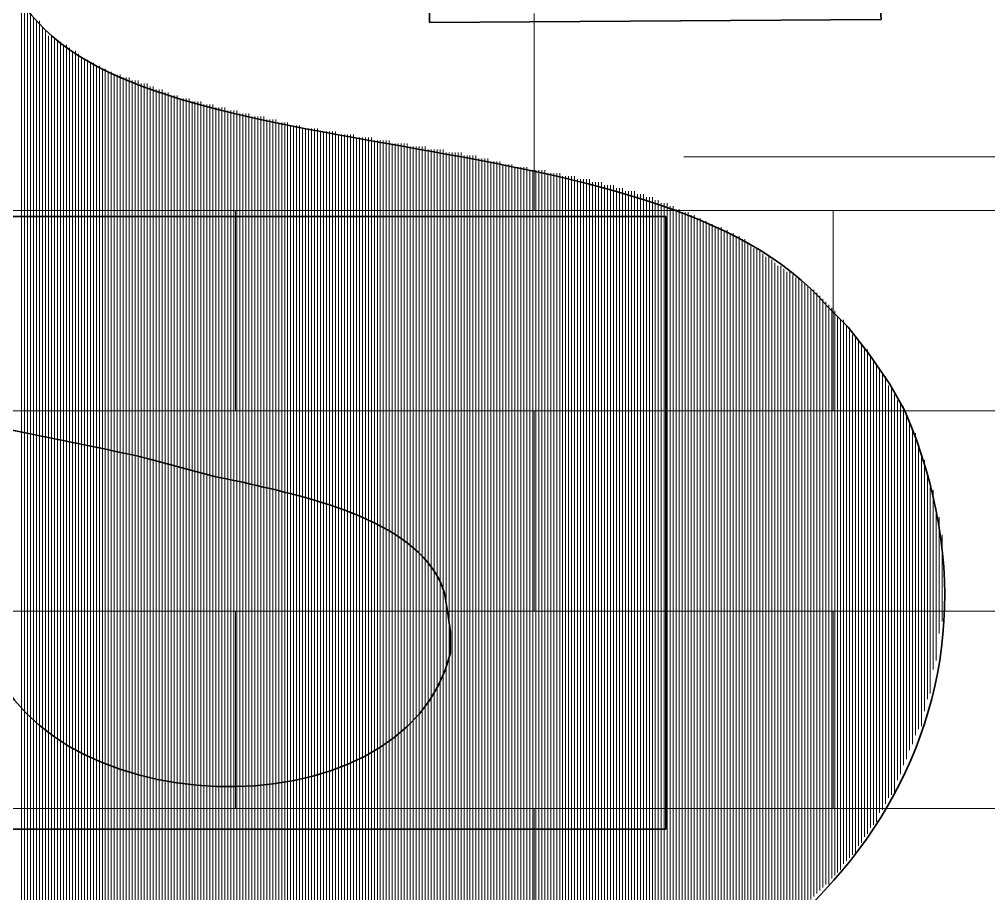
# Model space of a CAD drawing. Header units: inches. Extents: x 5 to 516, y -193 to 129.
# Drawn here: x 98.891 to 99.972, y -83.708 to -82.733 of the extents above; entities that cross this region are included whole.
import ezdxf

# ---------------------------------------------------------------- set-up
doc = ezdxf.new("R2010")
doc.units = ezdxf.units.IN
doc.header["$MEASUREMENT"] = 0
doc.layers.add('PDF4_Geometry', color=7, linetype='Continuous')

msp = doc.modelspace()

# ---------------------------------------------------------------- linework, layer by layer
at = {"layer": 'PDF4_Geometry', "lineweight": 35}
for points in [[(99.335424, -82.6563187), (99.3420907, -82.6729854), (99.3487574, -82.7129854), (99.3487574, -82.7363188), (99.8520907, -82.7329854), (99.8487574, -82.6896521), (99.8354241, -82.6096521)], [(99.8787574, -83.1696521), (99.8620907, -83.1396521), (99.8387574, -83.1063188), (99.8154241, -83.0763188), (99.7920907, -83.0529854)], [(99.035424, -83.2229855), (99.1087573, -83.2429855), (99.1420907, -83.2496521)], [(99.365424, -83.3729855), (99.3687574, -83.3929855), (99.3720907, -83.4163188), (99.3720907, -83.4396521)]]:
    msp.add_lwpolyline(points, dxfattribs=at)
at = {"layer": 'PDF4_Geometry', "lineweight": 15}
for points in [[(98.8937573, -83.1913188), (98.8937573, -82.7146521), (98.8937573, -83.1913188)], [(98.8970871, -83.1913188), (98.8970871, -82.7179854), (98.8970871, -83.1913188)], [(98.9004237, -83.1946486), (98.9004237, -82.7213152), (98.9004237, -83.1946486)], [(98.9037569, -83.1946486), (98.9037569, -82.7279819), (98.9037569, -83.1946486)], [(98.9070901, -83.1946486), (98.9070901, -82.7313152), (98.9070901, -83.1946486)], [(98.9104233, -83.1946486), (98.9104233, -82.7346486), (98.9104233, -83.1946486)], [(98.9137565, -83.1946486), (98.9137565, -82.7346486), (98.9137565, -83.1946486)], [(98.9170897, -83.1979852), (98.9170897, -82.7413185), (98.9170897, -83.1979852)], [(98.9204229, -83.1979852), (98.9204229, -82.7446518), (98.9204229, -83.1979852)], [(98.9237561, -83.1979852), (98.9237561, -82.7513185), (98.9237561, -83.1979852)], [(98.9270893, -83.1979852), (98.9270893, -82.7513185), (98.9270893, -83.1979852)], [(98.9304225, -83.1979852), (98.9304225, -82.7546518), (98.9304225, -83.1979852)], [(98.9337557, -83.201315), (98.9337557, -82.7579816), (98.9337557, -83.201315)], [(98.9370889, -83.201315), (98.9370889, -82.7579816), (98.9370889, -83.201315)], [(98.9404221, -83.201315), (98.9404221, -82.761315), (98.9404221, -83.201315)], [(98.9437553, -83.201315), (98.9437553, -82.761315), (98.9437553, -83.201315)], [(98.9470885, -83.2046516), (98.9470885, -82.7646515), (98.9470885, -83.2046516)], [(98.9504217, -83.2046516), (98.9504217, -82.7679849), (98.9504217, -83.2046516)], [(98.9537549, -83.2046516), (98.9537549, -82.7679849), (98.9537549, -83.2046516)], [(98.9570881, -83.2046516), (98.9570881, -82.7713182), (98.9570881, -83.2046516)], [(98.9604213, -83.2046516), (98.9604213, -82.7746515), (98.9604213, -83.2046516)], [(98.9637545, -83.2079848), (98.9637545, -82.7779847), (98.9637545, -83.2079848)], [(98.9670877, -83.2079848), (98.9670877, -82.7779847), (98.9670877, -83.2079848)], [(98.9704243, -83.2079848), (98.9704243, -82.7813181), (98.9704243, -83.2079848)], [(98.9737541, -83.2079848), (98.9737541, -82.7813181), (98.9737541, -83.2079848)], [(98.9770907, -83.2079848), (98.9770907, -82.7846514), (98.9770907, -83.2079848)], [(98.9804205, -83.211318), (98.9804205, -82.7846513), (98.9804205, -83.211318)], [(98.9837571, -83.211318), (98.9837571, -82.7879846), (98.9837571, -83.211318)], [(98.9870903, -83.211318), (98.9870903, -82.7879846), (98.9870903, -83.211318)], [(98.9904235, -83.211318), (98.9904235, -82.7913179), (98.9904235, -83.211318)], [(98.9937567, -83.211318), (98.9937567, -82.7913179), (98.9937567, -83.211318)], [(98.9970899, -83.2146512), (98.9970899, -82.7946511), (98.9970899, -83.2146512)], [(99.0004231, -83.2146512), (99.0004231, -82.7946511), (99.0004231, -83.2146512)], [(99.0037562, -83.2146512), (99.0037562, -82.7946511), (99.0037562, -83.2146512)], [(99.0070894, -83.2146512), (99.0070894, -82.7979845), (99.0070894, -83.2146512)], [(99.0104226, -83.2179844), (99.0104226, -82.7979843), (99.0104226, -83.2179844)], [(99.0137558, -83.2179844), (99.0137558, -82.7979843), (99.0137558, -83.2179844)], [(99.017089, -83.2179844), (99.017089, -82.8013177), (99.017089, -83.2179844)], [(99.0204222, -83.2179844), (99.0204222, -82.8013177), (99.0204222, -83.2179844)], [(99.0237554, -83.2179844), (99.0237554, -82.8013177), (99.0237554, -83.2179844)], [(99.0270886, -83.2213176), (99.0270886, -82.8046509), (99.0270886, -83.2213176)], [(99.0304218, -83.2213176), (99.0304218, -82.8046509), (99.0304218, -83.2213176)], [(99.033755, -83.2213176), (99.033755, -82.8046509), (99.033755, -83.2213176)], [(99.0370882, -83.2213176), (99.0370882, -82.8079842), (99.0370882, -83.2213176)], [(99.0404214, -83.2213176), (99.0404214, -82.8079842), (99.0404214, -83.2213176)], [(99.0437546, -83.2246508), (99.0437546, -82.8113174), (99.0437546, -83.2246508)], [(99.0470878, -83.2246508), (99.0470878, -82.8113174), (99.0470878, -83.2246508)], [(99.050421, -83.2246508), (99.050421, -82.8113174), (99.050421, -83.2246508)], [(99.0537576, -83.2246508), (99.0537576, -82.8146507), (99.0537576, -83.2246508)], [(99.0570874, -83.227984), (99.0570874, -82.8146506), (99.0570874, -83.227984)], [(99.060424, -83.227984), (99.060424, -82.8179839), (99.060424, -83.227984)], [(99.0637538, -83.227984), (99.0637538, -82.8179839), (99.0637538, -83.227984)], [(99.0670904, -83.227984), (99.0670904, -82.8179839), (99.0670904, -83.227984)], [(99.0704236, -83.227984), (99.0704236, -82.8213173), (99.0704236, -83.227984)], [(99.0737568, -83.2313172), (99.0737568, -82.8213171), (99.0737568, -83.2313172)], [(99.07709, -83.2313172), (99.07709, -82.8213171), (99.07709, -83.2313172)], [(99.0804232, -83.2313172), (99.0804232, -82.8213171), (99.0804232, -83.2313172)], [(99.0837564, -83.2313172), (99.0837564, -82.8246505), (99.0837564, -83.2313172)], [(99.0870896, -83.2346504), (99.0870896, -82.8246503), (99.0870896, -83.2346504)], [(99.0904228, -83.2346504), (99.0904228, -82.8246503), (99.0904228, -83.2346504)], [(99.093756, -83.2346504), (99.093756, -82.8246503), (99.093756, -83.2346504)], [(99.0970892, -83.2346504), (99.0970892, -82.8279837), (99.0970892, -83.2346504)], [(99.1004224, -83.2379836), (99.1004224, -82.8279835), (99.1004224, -83.2379836)], [(99.1037556, -83.2379836), (99.1037556, -82.8279835), (99.1037556, -83.2379836)], [(99.1070888, -83.2379836), (99.1070888, -82.8279835), (99.1070888, -83.2379836)], [(99.110422, -83.2379836), (99.110422, -82.8313169), (99.110422, -83.2379836)], [(99.1137552, -83.2379836), (99.1137552, -82.8313169), (99.1137552, -83.2379836)], [(99.1170884, -83.2413168), (99.1170884, -82.8313167), (99.1170884, -83.2413168)], [(99.1204216, -83.2413168), (99.1204216, -82.8313167), (99.1204216, -83.2413168)], [(99.1237548, -83.2413168), (99.1237548, -82.8346501), (99.1237548, -83.2413168)], [(99.127088, -83.2413168), (99.127088, -82.8346501), (99.127088, -83.2413168)], [(99.1304212, -83.24465), (99.1304212, -82.8346499), (99.1304212, -83.24465)], [(99.1337544, -83.24465), (99.1337544, -82.8346499), (99.1337544, -83.24465)], [(99.1370909, -83.24465), (99.1370909, -82.8379833), (99.1370909, -83.24465)], [(99.1404208, -83.24465), (99.1404208, -82.8379833), (99.1404208, -83.24465)], [(99.1437573, -83.24465), (99.1437573, -82.8379833), (99.1437573, -83.24465)], [(99.1470872, -83.2479832), (99.1470872, -82.8379831), (99.1470872, -83.2479832)], [(99.1504237, -83.2479832), (99.1504237, -82.8413165), (99.1504237, -83.2479832)], [(99.1537569, -83.2479832), (99.1537569, -82.8413165), (99.1537569, -83.2479832)], [(99.1570901, -83.2479832), (99.1570901, -82.8413165), (99.1570901, -83.2479832)], [(99.1604233, -83.2479832), (99.1604233, -82.8413165), (99.1604233, -83.2479832)], [(99.1637565, -83.2513164), (99.1637565, -82.8413163), (99.1637565, -83.2513164)], [(99.1670897, -83.2513164), (99.1670897, -82.8446497), (99.1670897, -83.2513164)], [(99.1704229, -83.2513164), (99.1704229, -82.8446497), (99.1704229, -83.2513164)], [(99.1737561, -83.2513164), (99.1737561, -82.8446497), (99.1737561, -83.2513164)], [(99.1770893, -83.2546496), (99.1770893, -82.8446495), (99.1770893, -83.2546496)], [(99.1804225, -83.2546496), (99.1804225, -82.8479829), (99.1804225, -83.2546496)], [(99.1837557, -83.2546496), (99.1837557, -82.8479829), (99.1837557, -83.2546496)], [(99.1870889, -83.2546496), (99.1870889, -82.8479829), (99.1870889, -83.2546496)], [(99.1904221, -83.2579828), (99.1904221, -82.8479827), (99.1904221, -83.2579828)], [(99.1937553, -83.2579828), (99.1937553, -82.8513161), (99.1937553, -83.2579828)], [(99.1970885, -83.2579828), (99.1970885, -82.8513161), (99.1970885, -83.2579828)], [(99.2004217, -83.2579828), (99.2004217, -82.8513161), (99.2004217, -83.2579828)], [(99.2037549, -83.2613159), (99.2037549, -82.8513159), (99.2037549, -83.2613159)], [(99.2070881, -83.2613159), (99.2070881, -82.8546492), (99.2070881, -83.2613159)], [(99.2104213, -83.2613159), (99.2104213, -82.8546492), (99.2104213, -83.2613159)], [(99.2137545, -83.2646491), (99.2137545, -82.8546491), (99.2137545, -83.2646491)], [(99.2170877, -83.2646491), (99.2170877, -82.8546491), (99.2170877, -83.2646491)], [(99.2204243, -83.2646491), (99.2204243, -82.8546491), (99.2204243, -83.2646491)], [(99.2237541, -83.2646491), (99.2237541, -82.8546491), (99.2237541, -83.2646491)], [(99.2270907, -83.2679823), (99.2270907, -82.8579823), (99.2270907, -83.2679823)], [(99.2304205, -83.2679823), (99.2304205, -82.8579823), (99.2304205, -83.2679823)], [(99.2337571, -83.2679823), (99.2337571, -82.8579823), (99.2337571, -83.2679823)], [(99.2370903, -83.2713155), (99.2370903, -82.8579822), (99.2370903, -83.2713155)], [(99.2404235, -83.2713155), (99.2404235, -82.8579822), (99.2404235, -83.2713155)], [(99.2437567, -83.2713155), (99.2437567, -82.8579822), (99.2437567, -83.2713155)], [(99.2470899, -83.2746521), (99.2470899, -82.8613188), (99.2470899, -83.2746521)], [(99.2504231, -83.2746521), (99.2504231, -82.8613188), (99.2504231, -83.2746521)], [(99.2537563, -83.2779819), (99.2537563, -82.8613152), (99.2537563, -83.2779819)], [(99.2570895, -83.2779819), (99.2570895, -82.8613152), (99.2570895, -83.2779819)], [(99.2604227, -83.2779819), (99.2604227, -82.8613152), (99.2604227, -83.2779819)], [(99.2637559, -83.2813185), (99.2637559, -82.8613185), (99.2637559, -83.2813185)], [(99.2670891, -83.2813185), (99.2670891, -82.8646518), (99.2670891, -83.2813185)], [(99.2704223, -83.2846483), (99.2704223, -82.8646483), (99.2704223, -83.2846483)], [(99.2737555, -83.2846483), (99.2737555, -82.8646483), (99.2737555, -83.2846483)], [(99.2770887, -83.2846483), (99.2770887, -82.8646483), (99.2770887, -83.2846483)], [(99.2804219, -83.2879849), (99.2804219, -82.8646516), (99.2804219, -83.2879849)], [(99.2837551, -83.2879849), (99.2837551, -82.8646516), (99.2837551, -83.2879849)], [(99.2870882, -83.2913181), (99.2870882, -82.8679848), (99.2870882, -83.2913181)], [(99.2904214, -83.2913181), (99.2904214, -82.8679848), (99.2904214, -83.2913181)], [(99.2937546, -83.2946513), (99.2937546, -82.8679846), (99.2937546, -83.2946513)], [(99.2970878, -83.2979845), (99.2970878, -82.8679845), (99.2970878, -83.2979845)], [(99.300421, -83.3013177), (99.300421, -82.8679843), (99.300421, -83.3013177)], [(99.3037576, -83.3013177), (99.3037576, -82.8679843), (99.3037576, -83.3013177)], [(99.3070874, -83.3046509), (99.3070874, -82.8713175), (99.3070874, -83.3046509)], [(99.310424, -83.3079841), (99.310424, -82.8713174), (99.310424, -83.3079841)], [(99.3137538, -83.3113173), (99.3137538, -82.8713173), (99.3137538, -83.3113173)], [(99.3170904, -83.3146505), (99.3170904, -82.8713171), (99.3170904, -83.3146505)], [(99.3204236, -83.3146505), (99.3204236, -82.8713171), (99.3204236, -83.3146505)], [(99.3237568, -83.3179837), (99.3237568, -82.871317), (99.3237568, -83.3179837)], [(99.32709, -83.3213169), (99.32709, -82.8746502), (99.32709, -83.3213169)], [(99.3304232, -83.3246501), (99.3304232, -82.8746501), (99.3304232, -83.3246501)], [(99.3337564, -83.3279833), (99.3337564, -82.8746499), (99.3337564, -83.3279833)], [(99.3370896, -83.3279833), (99.3370896, -82.8746499), (99.3370896, -83.3279833)], [(99.3404228, -83.3313165), (99.3404228, -82.8746498), (99.3404228, -83.3313165)], [(99.343756, -83.3346497), (99.343756, -82.8746497), (99.343756, -83.3346497)], [(99.3470892, -83.3413161), (99.3470892, -82.8779827), (99.3470892, -83.3413161)], [(99.3504224, -83.3446493), (99.3504224, -82.8779826), (99.3504224, -83.3446493)], [(99.3537556, -83.3479825), (99.3537556, -82.8779824), (99.3537556, -83.3479825)], [(99.3570888, -83.3579855), (99.3570888, -82.8779854), (99.3570888, -83.3579855)], [(99.360422, -83.3613153), (99.360422, -82.8779819), (99.360422, -83.3613153)], [(99.3637552, -83.3646519), (99.3637552, -82.8779852), (99.3637552, -83.3646519)], [(99.3670884, -83.3779847), (99.3670884, -82.881318), (99.3670884, -83.3779847)], [(99.3704216, -83.3979838), (99.3704216, -82.8813171), (99.3704216, -83.3979838)], [(99.3737548, -83.9079835), (99.3737548, -82.8813167), (99.3737548, -83.9079835)], [(99.377088, -83.9079835), (99.377088, -82.8813167), (99.377088, -83.9079835)], [(99.3804212, -83.9079835), (99.3804212, -82.8813167), (99.3804212, -83.9079835)], [(99.3837544, -83.9046503), (99.3837544, -82.8813169), (99.3837544, -83.9046503)], [(99.387091, -83.9046503), (99.387091, -82.8846501), (99.387091, -83.9046503)], [(99.3904208, -83.9046503), (99.3904208, -82.8846501), (99.3904208, -83.9046503)], [(99.3937574, -83.9046503), (99.3937574, -82.8846501), (99.3937574, -83.9046503)], [(99.3970872, -83.9013171), (99.3970872, -82.8846504), (99.3970872, -83.9013171)], [(99.4004238, -83.9013171), (99.4004238, -82.8846504), (99.4004238, -83.9013171)], [(99.403757, -83.9013171), (99.403757, -82.8879837), (99.403757, -83.9013171)], [(99.4070902, -83.9013171), (99.4070902, -82.8879837), (99.4070902, -83.9013171)], [(99.4104234, -83.9013171), (99.4104234, -82.8879837), (99.4104234, -83.9013171)], [(99.4137566, -83.8979839), (99.4137566, -82.8879838), (99.4137566, -83.8979839)], [(99.4170898, -83.8979839), (99.4170898, -82.8913171), (99.4170898, -83.8979839)], [(99.4204229, -83.8979839), (99.4204229, -82.8913171), (99.4204229, -83.8979839)], [(99.4237561, -83.8979839), (99.4237561, -82.8913171), (99.4237561, -83.8979839)], [(99.4270893, -83.8946507), (99.4270893, -82.8913173), (99.4270893, -83.8946507)], [(99.4304225, -83.8946507), (99.4304225, -82.8946506), (99.4304225, -83.8946507)], [(99.4337557, -83.8946507), (99.4337557, -82.8946506), (99.4337557, -83.8946507)], [(99.4370889, -83.8946507), (99.4370889, -82.8946506), (99.4370889, -83.8946507)], [(99.4404221, -83.8913175), (99.4404221, -82.8946507), (99.4404221, -83.8913175)], [(99.4437553, -83.8913175), (99.4437553, -82.8979841), (99.4437553, -83.8913175)], [(99.4470885, -83.8913175), (99.4470885, -82.8979841), (99.4470885, -83.8913175)], [(99.4504217, -83.8913175), (99.4504217, -82.8979841), (99.4504217, -83.8913175)], [(99.4537549, -83.8879843), (99.4537549, -82.8979842), (99.4537549, -83.8879843)], [(99.4570881, -83.8879843), (99.4570881, -82.8979842), (99.4570881, -83.8879843)], [(99.4604213, -83.8879843), (99.4604213, -82.9013175), (99.4604213, -83.8879843)], [(99.4637545, -83.8846511), (99.4637545, -82.9013176), (99.4637545, -83.8846511)], [(99.4670877, -83.8846511), (99.4670877, -82.9013176), (99.4670877, -83.8846511)], [(99.4704243, -83.8846511), (99.4704243, -82.9013176), (99.4704243, -83.8846511)], [(99.4737541, -83.8846511), (99.4737541, -82.9013176), (99.4737541, -83.8846511)], [(99.4770907, -83.8813179), (99.4770907, -82.9013179), (99.4770907, -83.8813179)], [(99.4804205, -83.8813179), (99.4804205, -82.9046512), (99.4804205, -83.8813179)], [(99.4837571, -83.8813179), (99.4837571, -82.9046512), (99.4837571, -83.8813179)], [(99.4870903, -83.8779847), (99.4870903, -82.9046513), (99.4870903, -83.8779847)], [(99.4904235, -83.8779847), (99.4904235, -82.9046513), (99.4904235, -83.8779847)], [(99.4937567, -83.8779847), (99.4937567, -82.9046513), (99.4937567, -83.8779847)], [(99.4970899, -83.8746515), (99.4970899, -82.9079848), (99.4970899, -83.8746515)], [(99.5004231, -83.8746515), (99.5004231, -82.9079848), (99.5004231, -83.8746515)], [(99.5037563, -83.8746515), (99.5037563, -82.9079848), (99.5037563, -83.8746515)], [(99.5070895, -83.8713183), (99.5070895, -82.9079849), (99.5070895, -83.8713183)], [(99.5104227, -83.8713183), (99.5104227, -82.9079849), (99.5104227, -83.8713183)], [(99.5137559, -83.8679817), (99.5137559, -82.911315), (99.5137559, -83.8679817)], [(99.5170891, -83.8679817), (99.5170891, -82.911315), (99.5170891, -83.8679817)], [(99.5204223, -83.8679817), (99.5204223, -82.911315), (99.5204223, -83.8679817)], [(99.5237555, -83.8646519), (99.5237555, -82.9113185), (99.5237555, -83.8646519)], [(99.5270887, -83.8646519), (99.5270887, -82.9113185), (99.5270887, -83.8646519)], [(99.5304219, -83.8646519), (99.5304219, -82.9146518), (99.5304219, -83.8646519)], [(99.5337551, -83.8613153), (99.5337551, -82.9146485), (99.5337551, -83.8613153)], [(99.5370883, -83.8613153), (99.5370883, -82.9146485), (99.5370883, -83.8613153)], [(99.5404215, -83.8613153), (99.5404215, -82.9146485), (99.5404215, -83.8613153)], [(99.5437547, -83.8579855), (99.5437547, -82.9179854), (99.5437547, -83.8579855)], [(99.5470879, -83.8579855), (99.5470879, -82.9179854), (99.5470879, -83.8579855)], [(99.5504211, -83.8579855), (99.5504211, -82.9179854), (99.5504211, -83.8579855)], [(99.5537576, -83.8546489), (99.5537576, -82.9179821), (99.5537576, -83.8546489)], [(99.5570875, -83.8546489), (99.5570875, -82.9213156), (99.5570875, -83.8546489)], [(99.560424, -83.8513157), (99.560424, -82.9213157), (99.560424, -83.8513157)], [(99.5637539, -83.8513157), (99.5637539, -82.9213157), (99.5637539, -83.8513157)], [(99.5670904, -83.8513157), (99.5670904, -82.924649), (99.5670904, -83.8513157)], [(99.5704236, -83.8479825), (99.5704236, -82.9246491), (99.5704236, -83.8479825)], [(99.5737568, -83.8479825), (99.5737568, -82.9246491), (99.5737568, -83.8479825)], [(99.57709, -83.8479825), (99.57709, -82.9246491), (99.57709, -83.8479825)], [(99.5804232, -83.8446493), (99.5804232, -82.9279826), (99.5804232, -83.8446493)], [(99.5837564, -83.8446493), (99.5837564, -82.9279826), (99.5837564, -83.8446493)], [(99.5870896, -83.8413161), (99.5870896, -82.9279827), (99.5870896, -83.8413161)], [(99.5904228, -83.8413161), (99.5904228, -82.9313161), (99.5904228, -83.8413161)], [(99.593756, -83.8379829), (99.593756, -82.9313162), (99.593756, -83.8379829)], [(99.5970892, -83.8379829), (99.5970892, -82.9313162), (99.5970892, -83.8379829)], [(99.6004224, -83.8346497), (99.6004224, -82.9346496), (99.6004224, -83.8346497)], [(99.6037556, -83.8346497), (99.6037556, -82.9346496), (99.6037556, -83.8346497)], [(99.6070888, -83.8313165), (99.6070888, -82.9379831), (99.6070888, -83.8313165)], [(99.610422, -83.8313165), (99.610422, -82.9379831), (99.610422, -83.8313165)], [(99.6137552, -83.8279833), (99.6137552, -82.9379833), (99.6137552, -83.8279833)], [(99.6170884, -83.8279833), (99.6170884, -82.9413166), (99.6170884, -83.8279833)], [(99.6204216, -83.8246501), (99.6204216, -82.9413167), (99.6204216, -83.8246501)], [(98.8937573, -83.6346511), (98.8937573, -82.9513177), (98.8937573, -83.6346511)], [(98.8970871, -83.6346511), (98.8970871, -82.9513177), (98.8970871, -83.6346511)], [(98.9004237, -83.6346511), (98.9004237, -82.9513177), (98.9004237, -83.6346511)], [(98.9037569, -83.6346511), (98.9037569, -82.9513177), (98.9037569, -83.6346511)], [(98.9070901, -83.6346511), (98.9070901, -82.9513177), (98.9070901, -83.6346511)], [(98.9104233, -83.6346511), (98.9104233, -82.9513177), (98.9104233, -83.6346511)], [(98.9137565, -83.6346511), (98.9137565, -82.9513177), (98.9137565, -83.6346511)], [(98.9170897, -83.6346511), (98.9170897, -82.9513177), (98.9170897, -83.6346511)], [(98.9204229, -83.6346511), (98.9204229, -82.9513177), (98.9204229, -83.6346511)], [(98.9237561, -83.6346511), (98.9237561, -82.9513177), (98.9237561, -83.6346511)], [(98.9270893, -83.6346511), (98.9270893, -82.9513177), (98.9270893, -83.6346511)], [(98.9304225, -83.6346511), (98.9304225, -82.9513177), (98.9304225, -83.6346511)], [(98.9337557, -83.6346511), (98.9337557, -82.9513177), (98.9337557, -83.6346511)], [(98.9370889, -83.6346511), (98.9370889, -82.9513177), (98.9370889, -83.6346511)], [(98.9404221, -83.6346511), (98.9404221, -82.9513177), (98.9404221, -83.6346511)], [(98.9437553, -83.6346511), (98.9437553, -82.9513177), (98.9437553, -83.6346511)], [(98.9470885, -83.6346511), (98.9470885, -82.9513177), (98.9470885, -83.6346511)], [(98.9504217, -83.6346511), (98.9504217, -82.9513177), (98.9504217, -83.6346511)], [(98.9537549, -83.6346511), (98.9537549, -82.9513177), (98.9537549, -83.6346511)], [(98.9570881, -83.6346511), (98.9570881, -82.9513177), (98.9570881, -83.6346511)], [(98.9604213, -83.6346511), (98.9604213, -82.9513177), (98.9604213, -83.6346511)], [(98.9637545, -83.6346511), (98.9637545, -82.9513177), (98.9637545, -83.6346511)], [(98.9670877, -83.6346511), (98.9670877, -82.9513177), (98.9670877, -83.6346511)], [(98.9704243, -83.6346511), (98.9704243, -82.9513177), (98.9704243, -83.6346511)], [(98.9737541, -83.6346511), (98.9737541, -82.9513177), (98.9737541, -83.6346511)], [(98.9770907, -83.6346511), (98.9770907, -82.9513177), (98.9770907, -83.6346511)], [(98.9804205, -83.6346511), (98.9804205, -82.9513177), (98.9804205, -83.6346511)], [(98.9837571, -83.6346511), (98.9837571, -82.9513177), (98.9837571, -83.6346511)], [(98.9870903, -83.6346511), (98.9870903, -82.9513177), (98.9870903, -83.6346511)], [(98.9904235, -83.6346511), (98.9904235, -82.9513177), (98.9904235, -83.6346511)], [(98.9937567, -83.6346511), (98.9937567, -82.9513177), (98.9937567, -83.6346511)], [(98.9970899, -83.6346511), (98.9970899, -82.9513177), (98.9970899, -83.6346511)], [(99.0004231, -83.6346511), (99.0004231, -82.9513177), (99.0004231, -83.6346511)], [(99.0037562, -83.6346511), (99.0037562, -82.9513177), (99.0037562, -83.6346511)], [(99.0070894, -83.6346511), (99.0070894, -82.9513177), (99.0070894, -83.6346511)], [(99.0104226, -83.6346511), (99.0104226, -82.9513177), (99.0104226, -83.6346511)], [(99.0137558, -83.6346511), (99.0137558, -82.9513177), (99.0137558, -83.6346511)], [(99.017089, -83.6346511), (99.017089, -82.9513177), (99.017089, -83.6346511)], [(99.0204222, -83.6346511), (99.0204222, -82.9513177), (99.0204222, -83.6346511)], [(99.0237554, -83.6346511), (99.0237554, -82.9513177), (99.0237554, -83.6346511)], [(99.0270886, -83.6346511), (99.0270886, -82.9513177), (99.0270886, -83.6346511)], [(99.0304218, -83.6346511), (99.0304218, -82.9513177), (99.0304218, -83.6346511)], [(99.033755, -83.6346511), (99.033755, -82.9513177), (99.033755, -83.6346511)], [(99.0370882, -83.6346511), (99.0370882, -82.9513177), (99.0370882, -83.6346511)], [(99.0404214, -83.6346511), (99.0404214, -82.9513177), (99.0404214, -83.6346511)], [(99.0437546, -83.6346511), (99.0437546, -82.9513177), (99.0437546, -83.6346511)], [(99.0470878, -83.6346511), (99.0470878, -82.9513177), (99.0470878, -83.6346511)], [(99.050421, -83.6346511), (99.050421, -82.9513177), (99.050421, -83.6346511)], [(99.0537576, -83.6346511), (99.0537576, -82.9513177), (99.0537576, -83.6346511)], [(99.0570874, -83.6346511), (99.0570874, -82.9513177), (99.0570874, -83.6346511)], [(99.060424, -83.6346511), (99.060424, -82.9513177), (99.060424, -83.6346511)], [(99.0637538, -83.6346511), (99.0637538, -82.9513177), (99.0637538, -83.6346511)], [(99.0670904, -83.6346511), (99.0670904, -82.9513177), (99.0670904, -83.6346511)], [(99.0704236, -83.6346511), (99.0704236, -82.9513177), (99.0704236, -83.6346511)], [(99.0737568, -83.6346511), (99.0737568, -82.9513177), (99.0737568, -83.6346511)], [(99.07709, -83.6346511), (99.07709, -82.9513177), (99.07709, -83.6346511)], [(99.0804232, -83.6346511), (99.0804232, -82.9513177), (99.0804232, -83.6346511)], [(99.0837564, -83.6346511), (99.0837564, -82.9513177), (99.0837564, -83.6346511)], [(99.0870896, -83.6346511), (99.0870896, -82.9513177), (99.0870896, -83.6346511)], [(99.0904228, -83.6346511), (99.0904228, -82.9513177), (99.0904228, -83.6346511)], [(99.093756, -83.6346511), (99.093756, -82.9513177), (99.093756, -83.6346511)], [(99.0970892, -83.6346511), (99.0970892, -82.9513177), (99.0970892, -83.6346511)], [(99.1004224, -83.6346511), (99.1004224, -82.9513177), (99.1004224, -83.6346511)], [(99.1037556, -83.6346511), (99.1037556, -82.9513177), (99.1037556, -83.6346511)], [(99.1070888, -83.6346511), (99.1070888, -82.9513177), (99.1070888, -83.6346511)], [(99.110422, -83.6346511), (99.110422, -82.9513177), (99.110422, -83.6346511)], [(99.1137552, -83.6346511), (99.1137552, -82.9513177), (99.1137552, -83.6346511)], [(99.1170884, -83.6346511), (99.1170884, -82.9513177), (99.1170884, -83.6346511)], [(99.1204216, -83.6346511), (99.1204216, -82.9513177), (99.1204216, -83.6346511)], [(99.1237548, -83.6346511), (99.1237548, -82.9513177), (99.1237548, -83.6346511)], [(99.127088, -83.6346511), (99.127088, -82.9513177), (99.127088, -83.6346511)], [(99.1304212, -83.6346511), (99.1304212, -82.9513177), (99.1304212, -83.6346511)], [(99.1337544, -83.6346511), (99.1337544, -82.9513177), (99.1337544, -83.6346511)], [(99.1370909, -83.6346511), (99.1370909, -82.9513177), (99.1370909, -83.6346511)], [(99.1404208, -83.6346511), (99.1404208, -82.9513177), (99.1404208, -83.6346511)], [(99.1437573, -83.6346511), (99.1437573, -82.9513177), (99.1437573, -83.6346511)], [(99.1470872, -83.6346511), (99.1470872, -82.9513177), (99.1470872, -83.6346511)], [(99.1504237, -83.6346511), (99.1504237, -82.9513177), (99.1504237, -83.6346511)], [(99.1537569, -83.6346511), (99.1537569, -82.9513177), (99.1537569, -83.6346511)], [(99.1570901, -83.6346511), (99.1570901, -82.9513177), (99.1570901, -83.6346511)], [(99.1604233, -83.6346511), (99.1604233, -82.9513177), (99.1604233, -83.6346511)], [(99.1637565, -83.6346511), (99.1637565, -82.9513177), (99.1637565, -83.6346511)], [(99.1670897, -83.6346511), (99.1670897, -82.9513177), (99.1670897, -83.6346511)], [(99.1704229, -83.6346511), (99.1704229, -82.9513177), (99.1704229, -83.6346511)], [(99.1737561, -83.6346511), (99.1737561, -82.9513177), (99.1737561, -83.6346511)], [(99.1770893, -83.6346511), (99.1770893, -82.9513177), (99.1770893, -83.6346511)], [(99.1804225, -83.6346511), (99.1804225, -82.9513177), (99.1804225, -83.6346511)], [(99.1837557, -83.6346511), (99.1837557, -82.9513177), (99.1837557, -83.6346511)], [(99.1870889, -83.6346511), (99.1870889, -82.9513177), (99.1870889, -83.6346511)], [(99.1904221, -83.6346511), (99.1904221, -82.9513177), (99.1904221, -83.6346511)], [(99.1937553, -83.6346511), (99.1937553, -82.9513177), (99.1937553, -83.6346511)], [(99.1970885, -83.6346511), (99.1970885, -82.9513177), (99.1970885, -83.6346511)], [(99.2004217, -83.6346511), (99.2004217, -82.9513177), (99.2004217, -83.6346511)], [(99.2037549, -83.6346511), (99.2037549, -82.9513177), (99.2037549, -83.6346511)], [(99.2070881, -83.6346511), (99.2070881, -82.9513177), (99.2070881, -83.6346511)], [(99.2104213, -83.6346511), (99.2104213, -82.9513177), (99.2104213, -83.6346511)], [(99.2137545, -83.6346511), (99.2137545, -82.9513177), (99.2137545, -83.6346511)], [(99.2170877, -83.6346511), (99.2170877, -82.9513177), (99.2170877, -83.6346511)], [(99.2204243, -83.6346511), (99.2204243, -82.9513177), (99.2204243, -83.6346511)], [(99.2237541, -83.6346511), (99.2237541, -82.9513177), (99.2237541, -83.6346511)], [(99.2270907, -83.6346511), (99.2270907, -82.9513177), (99.2270907, -83.6346511)], [(99.2304205, -83.6346511), (99.2304205, -82.9513177), (99.2304205, -83.6346511)], [(99.2337571, -83.6346511), (99.2337571, -82.9513177), (99.2337571, -83.6346511)], [(99.2370903, -83.6346511), (99.2370903, -82.9513177), (99.2370903, -83.6346511)], [(99.2404235, -83.6346511), (99.2404235, -82.9513177), (99.2404235, -83.6346511)], [(99.2437567, -83.6346511), (99.2437567, -82.9513177), (99.2437567, -83.6346511)], [(99.2470899, -83.6346511), (99.2470899, -82.9513177), (99.2470899, -83.6346511)], [(99.2504231, -83.6346511), (99.2504231, -82.9513177), (99.2504231, -83.6346511)], [(99.2537563, -83.6346511), (99.2537563, -82.9513177), (99.2537563, -83.6346511)], [(99.2570895, -83.6346511), (99.2570895, -82.9513177), (99.2570895, -83.6346511)], [(99.2604227, -83.6346511), (99.2604227, -82.9513177), (99.2604227, -83.6346511)], [(99.2637559, -83.6346511), (99.2637559, -82.9513177), (99.2637559, -83.6346511)], [(99.2670891, -83.6346511), (99.2670891, -82.9513177), (99.2670891, -83.6346511)], [(99.2704223, -83.6346511), (99.2704223, -82.9513177), (99.2704223, -83.6346511)], [(99.2737555, -83.6346511), (99.2737555, -82.9513177), (99.2737555, -83.6346511)], [(99.2770887, -83.6346511), (99.2770887, -82.9513177), (99.2770887, -83.6346511)], [(99.2804219, -83.6346511), (99.2804219, -82.9513177), (99.2804219, -83.6346511)], [(99.2837551, -83.6346511), (99.2837551, -82.9513177), (99.2837551, -83.6346511)], [(99.2870882, -83.6346511), (99.2870882, -82.9513177), (99.2870882, -83.6346511)], [(99.2904214, -83.6346511), (99.2904214, -82.9513177), (99.2904214, -83.6346511)], [(99.2937546, -83.6346511), (99.2937546, -82.9513177), (99.2937546, -83.6346511)], [(99.2970878, -83.6346511), (99.2970878, -82.9513177), (99.2970878, -83.6346511)], [(99.300421, -83.6346511), (99.300421, -82.9513177), (99.300421, -83.6346511)], [(99.3037576, -83.6346511), (99.3037576, -82.9513177), (99.3037576, -83.6346511)], [(99.3070874, -83.6346511), (99.3070874, -82.9513177), (99.3070874, -83.6346511)], [(99.310424, -83.6346511), (99.310424, -82.9513177), (99.310424, -83.6346511)], [(99.3137538, -83.6346511), (99.3137538, -82.9513177), (99.3137538, -83.6346511)], [(99.3170904, -83.6346511), (99.3170904, -82.9513177), (99.3170904, -83.6346511)], [(99.3204236, -83.6346511), (99.3204236, -82.9513177), (99.3204236, -83.6346511)], [(99.3237568, -83.6346511), (99.3237568, -82.9513177), (99.3237568, -83.6346511)], [(99.32709, -83.6346511), (99.32709, -82.9513177), (99.32709, -83.6346511)], [(99.3304232, -83.6346511), (99.3304232, -82.9513177), (99.3304232, -83.6346511)], [(99.3337564, -83.6346511), (99.3337564, -82.9513177), (99.3337564, -83.6346511)], [(99.3370896, -83.6346511), (99.3370896, -82.9513177), (99.3370896, -83.6346511)], [(99.3404228, -83.6346511), (99.3404228, -82.9513177), (99.3404228, -83.6346511)], [(99.343756, -83.6346511), (99.343756, -82.9513177), (99.343756, -83.6346511)], [(99.3470892, -83.6346511), (99.3470892, -82.9513177), (99.3470892, -83.6346511)], [(99.3504224, -83.6346511), (99.3504224, -82.9513177), (99.3504224, -83.6346511)], [(99.3537556, -83.6346511), (99.3537556, -82.9513177), (99.3537556, -83.6346511)], [(99.3570888, -83.6346511), (99.3570888, -82.9513177), (99.3570888, -83.6346511)], [(99.360422, -83.6346511), (99.360422, -82.9513177), (99.360422, -83.6346511)], [(99.3637552, -83.6346511), (99.3637552, -82.9513177), (99.3637552, -83.6346511)], [(99.3670884, -83.6346511), (99.3670884, -82.9513177), (99.3670884, -83.6346511)], [(99.3704216, -83.6346511), (99.3704216, -82.9513177), (99.3704216, -83.6346511)], [(99.3737548, -83.6346511), (99.3737548, -82.9513177), (99.3737548, -83.6346511)], [(99.377088, -83.6346511), (99.377088, -82.9513177), (99.377088, -83.6346511)], [(99.3804212, -83.6346511), (99.3804212, -82.9513177), (99.3804212, -83.6346511)], [(99.3837544, -83.6346511), (99.3837544, -82.9513177), (99.3837544, -83.6346511)], [(99.387091, -83.6346511), (99.387091, -82.9513177), (99.387091, -83.6346511)], [(99.3904208, -83.6346511), (99.3904208, -82.9513177), (99.3904208, -83.6346511)], [(99.3937574, -83.6346511), (99.3937574, -82.9513177), (99.3937574, -83.6346511)], [(99.3970872, -83.6346511), (99.3970872, -82.9513177), (99.3970872, -83.6346511)], [(99.4004238, -83.6346511), (99.4004238, -82.9513177), (99.4004238, -83.6346511)], [(99.403757, -83.6346511), (99.403757, -82.9513177), (99.403757, -83.6346511)], [(99.4070902, -83.6346511), (99.4070902, -82.9513177), (99.4070902, -83.6346511)], [(99.4104234, -83.6346511), (99.4104234, -82.9513177), (99.4104234, -83.6346511)], [(99.4137566, -83.6346511), (99.4137566, -82.9513177), (99.4137566, -83.6346511)], [(99.4170898, -83.6346511), (99.4170898, -82.9513177), (99.4170898, -83.6346511)], [(99.4204229, -83.6346511), (99.4204229, -82.9513177), (99.4204229, -83.6346511)], [(99.4237561, -83.6346511), (99.4237561, -82.9513177), (99.4237561, -83.6346511)], [(99.4270893, -83.6346511), (99.4270893, -82.9513177), (99.4270893, -83.6346511)], [(99.4304225, -83.6346511), (99.4304225, -82.9513177), (99.4304225, -83.6346511)], [(99.4337557, -83.6346511), (99.4337557, -82.9513177), (99.4337557, -83.6346511)], [(99.4370889, -83.6346511), (99.4370889, -82.9513177), (99.4370889, -83.6346511)], [(99.4404221, -83.6346511), (99.4404221, -82.9513177), (99.4404221, -83.6346511)], [(99.4437553, -83.6346511), (99.4437553, -82.9513177), (99.4437553, -83.6346511)], [(99.4470885, -83.6346511), (99.4470885, -82.9513177), (99.4470885, -83.6346511)], [(99.4504217, -83.6346511), (99.4504217, -82.9513177), (99.4504217, -83.6346511)], [(99.4537549, -83.6346511), (99.4537549, -82.9513177), (99.4537549, -83.6346511)], [(99.4570881, -83.6346511), (99.4570881, -82.9513177), (99.4570881, -83.6346511)], [(99.4604213, -83.6346511), (99.4604213, -82.9513177), (99.4604213, -83.6346511)], [(99.4637545, -83.6346511), (99.4637545, -82.9513177), (99.4637545, -83.6346511)], [(99.4670877, -83.6346511), (99.4670877, -82.9513177), (99.4670877, -83.6346511)], [(99.4704243, -83.6346511), (99.4704243, -82.9513177), (99.4704243, -83.6346511)], [(99.4737541, -83.6346511), (99.4737541, -82.9513177), (99.4737541, -83.6346511)], [(99.4770907, -83.6346511), (99.4770907, -82.9513177), (99.4770907, -83.6346511)], [(99.4804205, -83.6346511), (99.4804205, -82.9513177), (99.4804205, -83.6346511)], [(99.4837571, -83.6346511), (99.4837571, -82.9513177), (99.4837571, -83.6346511)], [(99.4870903, -83.6346511), (99.4870903, -82.9513177), (99.4870903, -83.6346511)], [(99.4904235, -83.6346511), (99.4904235, -82.9513177), (99.4904235, -83.6346511)], [(99.4937567, -83.6346511), (99.4937567, -82.9513177), (99.4937567, -83.6346511)], [(99.4970899, -83.6346511), (99.4970899, -82.9513177), (99.4970899, -83.6346511)], [(99.5004231, -83.6346511), (99.5004231, -82.9513177), (99.5004231, -83.6346511)], [(99.5037563, -83.6346511), (99.5037563, -82.9513177), (99.5037563, -83.6346511)], [(99.5070895, -83.6346511), (99.5070895, -82.9513177), (99.5070895, -83.6346511)], [(99.5104227, -83.6346511), (99.5104227, -82.9513177), (99.5104227, -83.6346511)], [(99.5137559, -83.6346511), (99.5137559, -82.9513177), (99.5137559, -83.6346511)], [(99.5170891, -83.6346511), (99.5170891, -82.9513177), (99.5170891, -83.6346511)], [(99.5204223, -83.6346511), (99.5204223, -82.9513177), (99.5204223, -83.6346511)], [(99.5237555, -83.6346511), (99.5237555, -82.9513177), (99.5237555, -83.6346511)], [(99.5270887, -83.6346511), (99.5270887, -82.9513177), (99.5270887, -83.6346511)], [(99.5304219, -83.6346511), (99.5304219, -82.9513177), (99.5304219, -83.6346511)], [(99.5337551, -83.6346511), (99.5337551, -82.9513177), (99.5337551, -83.6346511)], [(99.5370883, -83.6346511), (99.5370883, -82.9513177), (99.5370883, -83.6346511)], [(99.5404215, -83.6346511), (99.5404215, -82.9513177), (99.5404215, -83.6346511)], [(99.5437547, -83.6346511), (99.5437547, -82.9513177), (99.5437547, -83.6346511)], [(99.5470879, -83.6346511), (99.5470879, -82.9513177), (99.5470879, -83.6346511)], [(99.5504211, -83.6346511), (99.5504211, -82.9513177), (99.5504211, -83.6346511)], [(99.5537576, -83.6346511), (99.5537576, -82.9513177), (99.5537576, -83.6346511)], [(99.5570875, -83.6346511), (99.5570875, -82.9513177), (99.5570875, -83.6346511)], [(99.560424, -83.6346511), (99.560424, -82.9513177), (99.560424, -83.6346511)], [(99.5637539, -83.6346511), (99.5637539, -82.9513177), (99.5637539, -83.6346511)], [(99.5670904, -83.6346511), (99.5670904, -82.9513177), (99.5670904, -83.6346511)], [(99.5704236, -83.6346511), (99.5704236, -82.9513177), (99.5704236, -83.6346511)], [(99.5737568, -83.6346511), (99.5737568, -82.9513177), (99.5737568, -83.6346511)], [(99.57709, -83.6346511), (99.57709, -82.9513177), (99.57709, -83.6346511)], [(99.5804232, -83.6346511), (99.5804232, -82.9513177), (99.5804232, -83.6346511)], [(99.5837564, -83.6346511), (99.5837564, -82.9513177), (99.5837564, -83.6346511)], [(99.5870896, -83.6346511), (99.5870896, -82.9513177), (99.5870896, -83.6346511)], [(99.5904228, -83.6346511), (99.5904228, -82.9513177), (99.5904228, -83.6346511)], [(99.593756, -83.6346511), (99.593756, -82.9513177), (99.593756, -83.6346511)], [(99.5970892, -83.6346511), (99.5970892, -82.9513177), (99.5970892, -83.6346511)], [(99.6004224, -83.6346511), (99.6004224, -82.9513177), (99.6004224, -83.6346511)], [(99.6037556, -83.6346511), (99.6037556, -82.9513177), (99.6037556, -83.6346511)], [(99.6070888, -83.6346511), (99.6070888, -82.9513177), (99.6070888, -83.6346511)], [(99.610422, -83.6346511), (99.610422, -82.9513177), (99.610422, -83.6346511)], [(99.6237548, -83.8246501), (99.6237548, -82.9446501), (99.6237548, -83.8246501)], [(99.627088, -83.8213169), (99.627088, -82.9446502), (99.627088, -83.8213169)], [(99.6304212, -83.8213169), (99.6304212, -82.9479835), (99.6304212, -83.8213169)], [(99.6337544, -83.8179837), (99.6337544, -82.9479837), (99.6337544, -83.8179837)], [(99.637091, -83.8179837), (99.637091, -82.9479837), (99.637091, -83.8179837)], [(99.6404208, -83.8146505), (99.6404208, -82.9513171), (99.6404208, -83.8146505)], [(99.6437574, -83.8146505), (99.6437574, -82.9513171), (99.6437574, -83.8146505)], [(99.6470872, -83.8113173), (99.6470872, -82.9546506), (99.6470872, -83.8113173)], [(99.6504238, -83.8113173), (99.6504238, -82.9546506), (99.6504238, -83.8113173)], [(99.653757, -83.8079842), (99.653757, -82.9579841), (99.653757, -83.8079842)], [(99.6570902, -83.8079842), (99.6570902, -82.9579841), (99.6570902, -83.8079842)], [(99.6604234, -83.804651), (99.6604234, -82.9613176), (99.6604234, -83.804651)], [(99.6637566, -83.8013178), (99.6637566, -82.9613177), (99.6637566, -83.8013178)], [(99.6670898, -83.8013178), (99.6670898, -82.964651), (99.6670898, -83.8013178)], [(99.670423, -83.7979846), (99.670423, -82.9646512), (99.670423, -83.7979846)], [(99.6737562, -83.7946514), (99.6737562, -82.9646513), (99.6737562, -83.7946514)], [(99.6770894, -83.7946514), (99.6770894, -82.9679846), (99.6770894, -83.7946514)], [(99.6804226, -83.7913182), (99.6804226, -82.9679848), (99.6804226, -83.7913182)], [(99.6837558, -83.7913182), (99.6837558, -82.9713181), (99.6837558, -83.7913182)], [(99.687089, -83.787985), (99.687089, -82.9713182), (99.687089, -83.787985)], [(99.6904222, -83.7846484), (99.6904222, -82.9746483), (99.6904222, -83.7846484)], [(99.6937554, -83.7846484), (99.6937554, -82.9746483), (99.6937554, -83.7846484)], [(99.6970886, -83.7813186), (99.6970886, -82.9779852), (99.6970886, -83.7813186)], [(99.7004218, -83.777982), (99.7004218, -82.9779819), (99.7004218, -83.777982)], [(99.7037549, -83.7746522), (99.7037549, -82.9813188), (99.7037549, -83.7746522)], [(99.7070881, -83.7746522), (99.7070881, -82.9846521), (99.7070881, -83.7746522)], [(99.7104213, -83.7713156), (99.7104213, -82.9879822), (99.7104213, -83.7713156)], [(99.7137545, -83.7679824), (99.7137545, -82.9879823), (99.7137545, -83.7679824)], [(99.7170877, -83.7646492), (99.7170877, -82.9913158), (99.7170877, -83.7646492)], [(99.7204243, -83.761316), (99.7204243, -82.9946493), (99.7204243, -83.761316)], [(99.7237541, -83.761316), (99.7237541, -82.9979826), (99.7237541, -83.761316)], [(99.7270907, -83.7579828), (99.7270907, -82.9979827), (99.7270907, -83.7579828)], [(99.7304205, -83.7546496), (99.7304205, -83.0013162), (99.7304205, -83.7546496)], [(99.7337571, -83.7513164), (99.7337571, -83.0046497), (99.7337571, -83.7513164)], [(99.7370903, -83.7479832), (99.7370903, -83.0079831), (99.7370903, -83.7479832)], [(99.7404235, -83.74465), (99.7404235, -83.0079833), (99.7404235, -83.74465)], [(99.7437567, -83.7413168), (99.7437567, -83.0113167), (99.7437567, -83.7413168)], [(99.7470899, -83.7413168), (99.7470899, -83.0146501), (99.7470899, -83.7413168)], [(99.7504231, -83.7379836), (99.7504231, -83.0146502), (99.7504231, -83.7379836)], [(99.7537563, -83.7346504), (99.7537563, -83.0179837), (99.7537563, -83.7346504)], [(99.7570895, -83.7313172), (99.7570895, -83.0213172), (99.7570895, -83.7313172)], [(99.7604227, -83.727984), (99.7604227, -83.0213173), (99.7604227, -83.727984)], [(99.7637559, -83.7246508), (99.7637559, -83.0246508), (99.7637559, -83.7246508)], [(99.7670891, -83.7213176), (99.7670891, -83.0279842), (99.7670891, -83.7213176)], [(99.7704223, -83.7179844), (99.7704223, -83.0313177), (99.7704223, -83.7179844)], [(99.7737555, -83.7146512), (99.7737555, -83.0346512), (99.7737555, -83.7146512)], [(99.7770887, -83.711318), (99.7770887, -83.0346513), (99.7770887, -83.711318)], [(99.7804219, -83.7079848), (99.7804219, -83.0379848), (99.7804219, -83.7079848)], [(99.7837551, -83.7046516), (99.7837551, -83.0413182), (99.7837551, -83.7046516)], [(99.7870883, -83.701315), (99.7870883, -83.0446483), (99.7870883, -83.701315)], [(99.7904215, -83.6979852), (99.7904215, -83.0479852), (99.7904215, -83.6979852)], [(99.7937547, -83.6979852), (99.7937547, -83.0513185), (99.7937547, -83.6979852)], [(99.7970879, -83.6913188), (99.7970879, -83.0546521), (99.7970879, -83.6913188)], [(99.8004211, -83.6879822), (99.8004211, -83.0579822), (99.8004211, -83.6879822)], [(99.8037577, -83.684649), (99.8037577, -83.064649), (99.8037577, -83.684649)], [(99.8070875, -83.6813158), (99.8070875, -83.0679825), (99.8070875, -83.6813158)], [(99.8104241, -83.6746495), (99.8104241, -83.0679827), (99.8104241, -83.6746495)], [(99.8137539, -83.6713163), (99.8137539, -83.0746495), (99.8137539, -83.6713163)], [(99.8170905, -83.6679831), (99.8170905, -83.077983), (99.8170905, -83.6679831)], [(99.8204237, -83.6646499), (99.8204237, -83.0846498), (99.8204237, -83.6646499)], [(99.8237569, -83.6646499), (99.8237569, -83.0879831), (99.8237569, -83.6646499)], [(99.8270901, -83.6546503), (99.8270901, -83.0913169), (99.8270901, -83.6546503)], [(99.8304233, -83.6513171), (99.8304233, -83.0946504), (99.8304233, -83.6513171)], [(99.8337565, -83.6446507), (99.8337565, -83.1013173), (99.8337565, -83.6446507)], [(99.8370896, -83.6413175), (99.8370896, -83.1013174), (99.8370896, -83.6413175)], [(99.8404228, -83.6346511), (99.8404228, -83.1079844), (99.8404228, -83.6346511)], [(99.843756, -83.6313179), (99.843756, -83.1146512), (99.843756, -83.6313179)], [(99.8470892, -83.6279847), (99.8470892, -83.1179846), (99.8470892, -83.6279847)], [(99.8504224, -83.6179817), (99.8504224, -83.1246483), (99.8504224, -83.6179817)], [(99.8537556, -83.6146519), (99.8537556, -83.1279852), (99.8537556, -83.6146519)], [(99.8570888, -83.6079855), (99.8570888, -83.1313188), (99.8570888, -83.6079855)], [(99.860422, -83.6013157), (99.860422, -83.1413157), (99.860422, -83.6013157)], [(99.8637552, -83.5979825), (99.8637552, -83.1446491), (99.8637552, -83.5979825)], [(99.8670884, -83.5946493), (99.8670884, -83.1513159), (99.8670884, -83.5946493)], [(99.8704216, -83.5813165), (99.8704216, -83.1579832), (99.8704216, -83.5813165)], [(99.8737548, -83.5746501), (99.8737548, -83.1613168), (99.8737548, -83.5746501)], [(99.877088, -83.5646505), (99.877088, -83.1646505), (99.877088, -83.5646505)], [(99.8804212, -83.5579841), (99.8804212, -83.1746508), (99.8804212, -83.5579841)], [(99.8837544, -83.5479845), (99.8837544, -83.1813178), (99.8837544, -83.5479845)], [(99.887091, -83.5413181), (99.887091, -83.1913181), (99.887091, -83.5413181)], [(99.8904208, -83.5313185), (99.8904208, -83.1946519), (99.8904208, -83.5313185)], [(99.8937574, -83.5246522), (99.8937574, -83.2079855), (99.8937574, -83.5246522)], [(99.8970872, -83.5213156), (99.8970872, -83.2213155), (99.8970872, -83.5213156)], [(99.9004238, -83.5046496), (99.9004238, -83.2246496), (99.9004238, -83.5046496)], [(99.903757, -83.4913168), (99.903757, -83.2413168), (99.903757, -83.4913168)], [(99.9070902, -83.4846504), (99.9070902, -83.2546504), (99.9070902, -83.4846504)], [(99.9104234, -83.4579848), (99.9104234, -83.2579848), (99.9104234, -83.4579848)], [(99.9137566, -83.4479852), (99.9137566, -83.2779852), (99.9137566, -83.4479852)], [(99.9170898, -83.417983), (99.9170898, -83.287983), (99.9170898, -83.417983)], [(99.920423, -83.4046502), (99.920423, -83.3079836), (99.920423, -83.4046502)], [(99.3704216, -83.9079835), (99.3704216, -83.4246501), (99.3704216, -83.9079835)], [(99.3670884, -83.9079835), (99.3670884, -83.4446501), (99.3670884, -83.9079835)], [(99.3637552, -83.9079835), (99.3637552, -83.4613168), (99.3637552, -83.9079835)], [(99.360422, -83.9113167), (99.360422, -83.46465), (99.360422, -83.9113167)], [(99.3537556, -83.9113167), (99.3537556, -83.4813166), (99.3537556, -83.9113167)], [(99.3570888, -83.9113167), (99.3570888, -83.4779833), (99.3570888, -83.9113167)], [(99.3470892, -83.9113167), (99.3470892, -83.4913166), (99.3470892, -83.9113167)], [(99.3504224, -83.9113167), (99.3504224, -83.48465), (99.3504224, -83.9113167)], [(98.8937573, -83.9146499), (98.8937573, -83.4979832), (98.8937573, -83.9146499)], [(98.8970871, -83.9146499), (98.8970871, -83.5013165), (98.8970871, -83.9146499)], [(99.3370896, -83.9146499), (99.3370896, -83.5046498), (99.3370896, -83.9146499)], [(99.3404228, -83.9146499), (99.3404228, -83.4979832), (99.3404228, -83.9146499)], [(99.343756, -83.9113167), (99.343756, -83.4979833), (99.343756, -83.9113167)], [(98.9004237, -83.9146499), (98.9004237, -83.5079832), (98.9004237, -83.9146499)], [(98.9037569, -83.9146499), (98.9037569, -83.5079832), (98.9037569, -83.9146499)], [(98.9070901, -83.9146499), (98.9070901, -83.5146498), (98.9070901, -83.9146499)], [(98.9104233, -83.9179831), (98.9104233, -83.5146497), (98.9104233, -83.9179831)], [(99.32709, -83.9146499), (99.32709, -83.5146498), (99.32709, -83.9146499)], [(99.3304232, -83.9146499), (99.3304232, -83.5113165), (99.3304232, -83.9146499)], [(99.3337564, -83.9146499), (99.3337564, -83.5113165), (99.3337564, -83.9146499)], [(98.9137565, -83.9179831), (98.9137565, -83.517983), (98.9137565, -83.9179831)], [(98.9170897, -83.9179831), (98.9170897, -83.5213164), (98.9170897, -83.9179831)], [(98.9204229, -83.9179831), (98.9204229, -83.5246497), (98.9204229, -83.9179831)], [(98.9237561, -83.9179831), (98.9237561, -83.5246497), (98.9237561, -83.9179831)], [(99.3170904, -83.9179831), (99.3170904, -83.5246497), (99.3170904, -83.9179831)], [(99.3204236, -83.9179831), (99.3204236, -83.5213164), (99.3204236, -83.9179831)], [(99.3237568, -83.9146499), (99.3237568, -83.5179832), (99.3237568, -83.9146499)], [(98.9270893, -83.9179831), (98.9270893, -83.527983), (98.9270893, -83.9179831)], [(98.9304225, -83.9179831), (98.9304225, -83.5313164), (98.9304225, -83.9179831)], [(98.9337557, -83.9179831), (98.9337557, -83.5313164), (98.9337557, -83.9179831)], [(98.9370889, -83.9213163), (98.9370889, -83.5346496), (98.9370889, -83.9213163)], [(99.300421, -83.9179831), (99.300421, -83.5346497), (99.300421, -83.9179831)], [(99.3037576, -83.9179831), (99.3037576, -83.5313164), (99.3037576, -83.9179831)], [(99.3070874, -83.9179831), (99.3070874, -83.5313164), (99.3070874, -83.9179831)], [(99.310424, -83.9179831), (99.310424, -83.527983), (99.310424, -83.9179831)], [(99.3137538, -83.9179831), (99.3137538, -83.527983), (99.3137538, -83.9179831)], [(98.9404221, -83.9213163), (98.9404221, -83.5379829), (98.9404221, -83.9213163)], [(98.9437553, -83.9213163), (98.9437553, -83.5413162), (98.9437553, -83.9213163)], [(98.9470885, -83.9213163), (98.9470885, -83.5413162), (98.9470885, -83.9213163)], [(98.9504217, -83.9213163), (98.9504217, -83.5446496), (98.9504217, -83.9213163)], [(98.9537549, -83.9213163), (98.9537549, -83.5479829), (98.9537549, -83.9213163)], [(98.9570881, -83.9213163), (98.9570881, -83.5479829), (98.9570881, -83.9213163)], [(99.2804219, -83.9213163), (99.2804219, -83.5479829), (99.2804219, -83.9213163)], [(99.2837551, -83.9213163), (99.2837551, -83.5479829), (99.2837551, -83.9213163)], [(99.2870882, -83.9213163), (99.2870882, -83.5446496), (99.2870882, -83.9213163)], [(99.2904214, -83.9213163), (99.2904214, -83.5413162), (99.2904214, -83.9213163)], [(99.2937546, -83.9213163), (99.2937546, -83.5413162), (99.2937546, -83.9213163)], [(99.2970878, -83.9179831), (99.2970878, -83.537983), (99.2970878, -83.9179831)], [(98.9604213, -83.9246495), (98.9604213, -83.5513161), (98.9604213, -83.9246495)], [(98.9637545, -83.9246495), (98.9637545, -83.5513161), (98.9637545, -83.9246495)], [(98.9670877, -83.9246495), (98.9670877, -83.5546494), (98.9670877, -83.9246495)], [(98.9704243, -83.9246495), (98.9704243, -83.5546494), (98.9704243, -83.9246495)], [(98.9737541, -83.9246495), (98.9737541, -83.5579828), (98.9737541, -83.9246495)], [(98.9770907, -83.9246495), (98.9770907, -83.5579828), (98.9770907, -83.9246495)], [(99.2537563, -83.9246495), (99.2537563, -83.5579828), (99.2537563, -83.9246495)], [(99.2570895, -83.9246495), (99.2570895, -83.5579828), (99.2570895, -83.9246495)], [(99.2604227, -83.9246495), (99.2604227, -83.5579828), (99.2604227, -83.9246495)], [(99.2637559, -83.9213163), (99.2637559, -83.5546496), (99.2637559, -83.9213163)], [(99.2670891, -83.9213163), (99.2670891, -83.5546496), (99.2670891, -83.9213163)], [(99.2704223, -83.9213163), (99.2704223, -83.5546496), (99.2704223, -83.9213163)], [(99.2737555, -83.9213163), (99.2737555, -83.5513162), (99.2737555, -83.9213163)], [(99.2770887, -83.9213163), (99.2770887, -83.5513162), (99.2770887, -83.9213163)], [(98.9804205, -83.9246495), (98.9804205, -83.5613161), (98.9804205, -83.9246495)], [(98.9837571, -83.9246495), (98.9837571, -83.5613161), (98.9837571, -83.9246495)], [(98.9870903, -83.9246495), (98.9870903, -83.5613161), (98.9870903, -83.9246495)], [(98.9904235, -83.9279827), (98.9904235, -83.5646493), (98.9904235, -83.9279827)], [(98.9937567, -83.9279827), (98.9937567, -83.5646493), (98.9937567, -83.9279827)], [(98.9970899, -83.9279827), (98.9970899, -83.5679826), (98.9970899, -83.9279827)], [(99.0004231, -83.9279827), (99.0004231, -83.5679826), (99.0004231, -83.9279827)], [(99.0037562, -83.9279827), (99.0037562, -83.5679826), (99.0037562, -83.9279827)], [(99.0070894, -83.9279827), (99.0070894, -83.5679826), (99.0070894, -83.9279827)], [(99.2237541, -83.9279827), (99.2237541, -83.5679826), (99.2237541, -83.9279827)], [(99.2270907, -83.9279827), (99.2270907, -83.5679826), (99.2270907, -83.9279827)], [(99.2304205, -83.9279827), (99.2304205, -83.5679826), (99.2304205, -83.9279827)], [(99.2337571, -83.9246495), (99.2337571, -83.5679828), (99.2337571, -83.9246495)], [(99.2370903, -83.9246495), (99.2370903, -83.5646494), (99.2370903, -83.9246495)], [(99.2404235, -83.9246495), (99.2404235, -83.5646494), (99.2404235, -83.9246495)], [(99.2437567, -83.9246495), (99.2437567, -83.5646494), (99.2437567, -83.9246495)], [(99.2470899, -83.9246495), (99.2470899, -83.5613161), (99.2470899, -83.9246495)], [(99.2504231, -83.9246495), (99.2504231, -83.5613161), (99.2504231, -83.9246495)], [(99.0104226, -83.9279827), (99.0104226, -83.571316), (99.0104226, -83.9279827)], [(99.0137558, -83.9279827), (99.0137558, -83.571316), (99.0137558, -83.9279827)], [(99.017089, -83.9279827), (99.017089, -83.571316), (99.017089, -83.9279827)], [(99.0204222, -83.9279827), (99.0204222, -83.571316), (99.0204222, -83.9279827)], [(99.0237554, -83.9279827), (99.0237554, -83.5746493), (99.0237554, -83.9279827)], [(99.0270886, -83.9313159), (99.0270886, -83.5746492), (99.0270886, -83.9313159)], [(99.0304218, -83.9313159), (99.0304218, -83.5746492), (99.0304218, -83.9313159)], [(99.033755, -83.9313159), (99.033755, -83.5746492), (99.033755, -83.9313159)], [(99.0370882, -83.9313159), (99.0370882, -83.5779825), (99.0370882, -83.9313159)], [(99.0404214, -83.9313159), (99.0404214, -83.5779825), (99.0404214, -83.9313159)], [(99.0437546, -83.9313159), (99.0437546, -83.5779825), (99.0437546, -83.9313159)], [(99.0470878, -83.9313159), (99.0470878, -83.5779825), (99.0470878, -83.9313159)], [(99.1837557, -83.9313159), (99.1837557, -83.5779825), (99.1837557, -83.9313159)], [(99.1870889, -83.9313159), (99.1870889, -83.5779825), (99.1870889, -83.9313159)], [(99.1904221, -83.9313159), (99.1904221, -83.5779825), (99.1904221, -83.9313159)], [(99.1937553, -83.9313159), (99.1937553, -83.5779825), (99.1937553, -83.9313159)], [(99.1970885, -83.9313159), (99.1970885, -83.5746492), (99.1970885, -83.9313159)], [(99.2004217, -83.9279827), (99.2004217, -83.5746493), (99.2004217, -83.9279827)], [(99.2037549, -83.9279827), (99.2037549, -83.5746493), (99.2037549, -83.9279827)], [(99.2070881, -83.9279827), (99.2070881, -83.5746493), (99.2070881, -83.9279827)], [(99.2104213, -83.9279827), (99.2104213, -83.571316), (99.2104213, -83.9279827)], [(99.2137545, -83.9279827), (99.2137545, -83.571316), (99.2137545, -83.9279827)], [(99.2170877, -83.9279827), (99.2170877, -83.571316), (99.2170877, -83.9279827)], [(99.2204243, -83.9279827), (99.2204243, -83.571316), (99.2204243, -83.9279827)], [(99.050421, -83.9313159), (99.050421, -83.5813158), (99.050421, -83.9313159)], [(99.0537576, -83.9313159), (99.0537576, -83.5813158), (99.0537576, -83.9313159)], [(99.0570874, -83.9313159), (99.0570874, -83.5813158), (99.0570874, -83.9313159)], [(99.060424, -83.9313159), (99.060424, -83.5813158), (99.060424, -83.9313159)], [(99.0637538, -83.9313159), (99.0637538, -83.5813158), (99.0637538, -83.9313159)], [(99.0670904, -83.9313159), (99.0670904, -83.5813158), (99.0670904, -83.9313159)], [(99.0704236, -83.9313159), (99.0704236, -83.5813158), (99.0704236, -83.9313159)], [(99.0737568, -83.9313159), (99.0737568, -83.5846492), (99.0737568, -83.9313159)], [(99.07709, -83.9313159), (99.07709, -83.5846492), (99.07709, -83.9313159)], [(99.0804232, -83.9313159), (99.0804232, -83.5846492), (99.0804232, -83.9313159)], [(99.0837564, -83.9313159), (99.0837564, -83.5846492), (99.0837564, -83.9313159)], [(99.0870896, -83.9313159), (99.0870896, -83.5846492), (99.0870896, -83.9313159)], [(99.0904228, -83.9313159), (99.0904228, -83.5846492), (99.0904228, -83.9313159)], [(99.093756, -83.9313159), (99.093756, -83.5846492), (99.093756, -83.9313159)], [(99.0970892, -83.9313159), (99.0970892, -83.5846492), (99.0970892, -83.9313159)], [(99.1004224, -83.9313159), (99.1004224, -83.5846492), (99.1004224, -83.9313159)], [(99.1037556, -83.9313159), (99.1037556, -83.5846492), (99.1037556, -83.9313159)], [(99.1070888, -83.9313159), (99.1070888, -83.5846492), (99.1070888, -83.9313159)], [(99.110422, -83.9313159), (99.110422, -83.5846492), (99.110422, -83.9313159)], [(99.1137552, -83.9313159), (99.1137552, -83.5846492), (99.1137552, -83.9313159)], [(99.1170884, -83.9313159), (99.1170884, -83.5846492), (99.1170884, -83.9313159)], [(99.1204216, -83.9313159), (99.1204216, -83.5846492), (99.1204216, -83.9313159)], [(99.1237548, -83.9313159), (99.1237548, -83.5846492), (99.1237548, -83.9313159)], [(99.127088, -83.9313159), (99.127088, -83.5846492), (99.127088, -83.9313159)], [(99.1304212, -83.9313159), (99.1304212, -83.5846492), (99.1304212, -83.9313159)], [(99.1337544, -83.9313159), (99.1337544, -83.5846492), (99.1337544, -83.9313159)], [(99.1370909, -83.9313159), (99.1370909, -83.5846492), (99.1370909, -83.9313159)], [(99.1404208, -83.9313159), (99.1404208, -83.5846492), (99.1404208, -83.9313159)], [(99.1437573, -83.9313159), (99.1437573, -83.5846492), (99.1437573, -83.9313159)], [(99.1470872, -83.9313159), (99.1470872, -83.5846492), (99.1470872, -83.9313159)], [(99.1504237, -83.9313159), (99.1504237, -83.5846492), (99.1504237, -83.9313159)], [(99.1537569, -83.9313159), (99.1537569, -83.5846492), (99.1537569, -83.9313159)], [(99.1570901, -83.9313159), (99.1570901, -83.5846492), (99.1570901, -83.9313159)], [(99.1604233, -83.9313159), (99.1604233, -83.5813158), (99.1604233, -83.9313159)], [(99.1637565, -83.9313159), (99.1637565, -83.5813158), (99.1637565, -83.9313159)], [(99.1670897, -83.9313159), (99.1670897, -83.5813158), (99.1670897, -83.9313159)], [(99.1704229, -83.9313159), (99.1704229, -83.5813158), (99.1704229, -83.9313159)], [(99.1737561, -83.9313159), (99.1737561, -83.5813158), (99.1737561, -83.9313159)], [(99.1770893, -83.9313159), (99.1770893, -83.5813158), (99.1770893, -83.9313159)], [(99.1804225, -83.9313159), (99.1804225, -83.5813158), (99.1804225, -83.9313159)]]:
    msp.add_lwpolyline(points, close=True, dxfattribs=at)
for points in [[(99.4654262, -82.9463156), (99.4654262, -82.7263156)], [(99.6320895, -82.8863159), (102.2187564, -82.8863159)], [(78.672093, -82.9463156), (90.7987622, -82.9463156), (96.6354292, -82.9463156), (105.0054318, -82.9463156)], [(99.1320928, -83.169649), (99.1320928, -82.9463156)], [(99.7987596, -83.169649), (99.7987596, -82.9463156)], [(78.672093, -83.169649), (90.7987622, -83.169649), (96.6354292, -83.169649), (105.0054318, -83.169649)], [(99.4654262, -83.3929824), (99.4654262, -83.169649)], [(78.672093, -83.3929824), (90.7987622, -83.3929824), (96.6354292, -83.3929824), (105.0054318, -83.3929824)], [(99.1320928, -83.6129823), (99.1320928, -83.3929824)], [(99.7987596, -83.6129823), (99.7987596, -83.3929824)], [(78.672093, -83.6129823), (90.7987622, -83.6129823), (96.6354292, -83.6129823), (105.0054318, -83.6129823)], [(99.4654262, -83.8363159), (99.4654262, -83.6129823)]]:
    msp.add_lwpolyline(points, dxfattribs=at)
at = {"layer": 'PDF4_Geometry', "lineweight": 35}
msp.add_lwpolyline([(83.8754184, -83.6363167), (83.8754184, -82.9529833), (99.6120869, -82.9529833), (99.6120869, -83.6363167)], close=True, dxfattribs=at)
for points in [[(99.7920907, -83.0529854), (99.6048685, -82.8322077), (99.0099796, -82.9112632), (98.8920906, -82.7096521)], [(98.525424, -83.0696521), (98.6828684, -83.1674299), (98.8587017, -83.1814855), (99.035424, -83.2229855)], [(99.435424, -83.8963189), (99.7859241, -83.8224855), (100.0267019, -83.5159855), (99.8787574, -83.1696521)], [(99.1420907, -83.2496521), (99.212424, -83.2660966), (99.3407574, -83.2919299), (99.365424, -83.3729855)], [(99.3720907, -83.4396521), (99.320924, -83.6494855), (98.8995907, -83.6323743), (98.8520907, -83.4229855)], [(98.3387573, -83.4829855), (98.4402573, -83.9102633), (98.9486463, -83.9633744), (99.3120907, -83.9229855)]]:
    msp.add_open_spline(points, degree=3, dxfattribs=at)

doc.saveas('drawing.dxf')
